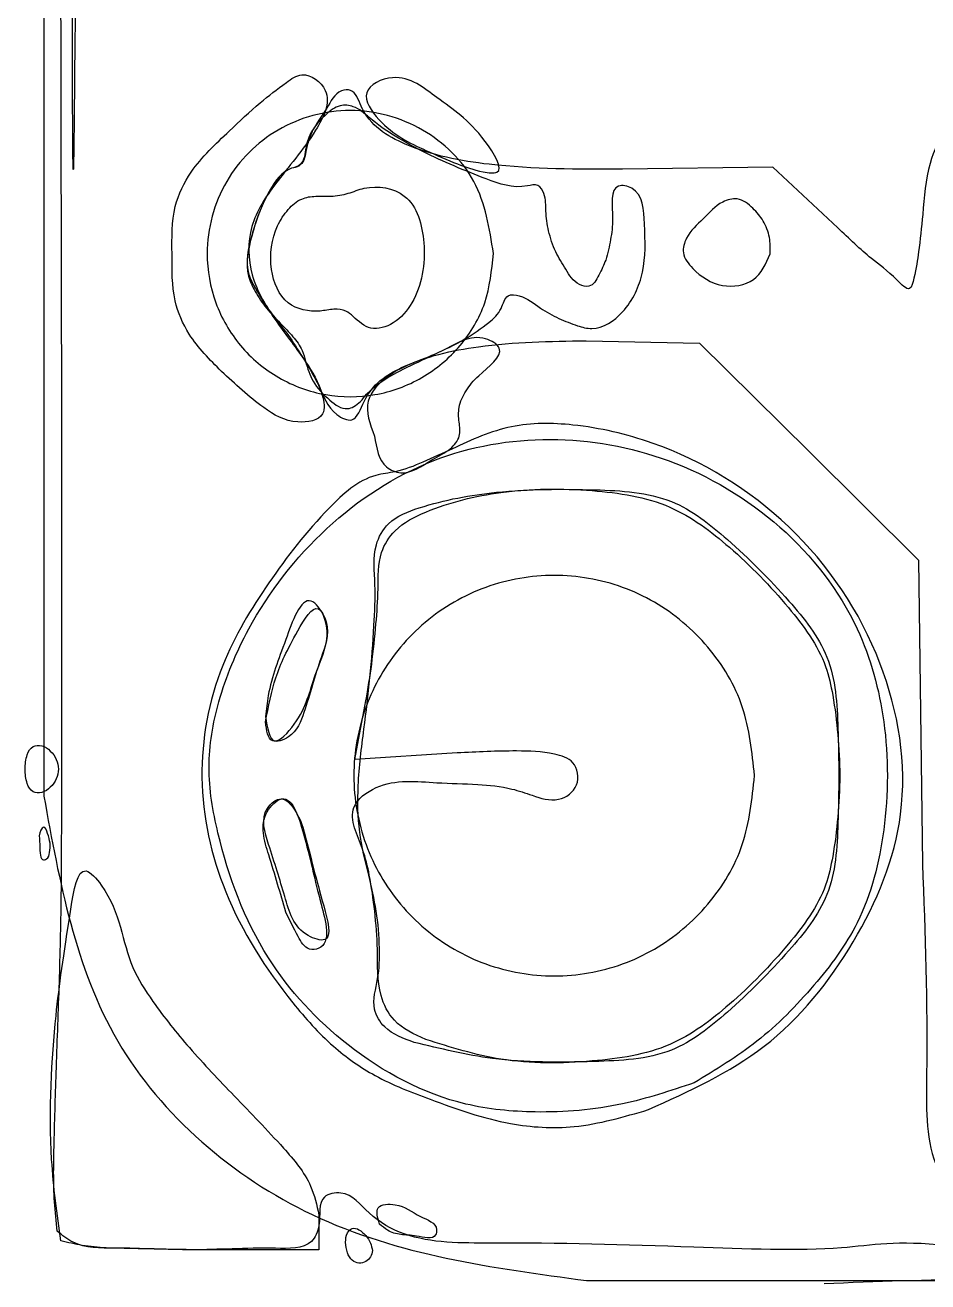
# Model space of a CAD drawing. Extents: x 15.9 to 97.5, y 243.5 to 291.3.
# Drawn here: x 25.08 to 30.8, y 253.99 to 261.96 of the extents above; entities that cross this region are included whole.
import ezdxf

# ---------------------------------------------------------------- set-up
doc = ezdxf.new("R2010")
doc.units = 0
for name, color, linetype in [('black', 7, 'CONTINUOUS'), ('blue', 7, 'CONTINUOUS'), ('drawing', 7, 'CONTINUOUS'), ('red', 7, 'CONTINUOUS')]:
    doc.layers.add(name, color=color, linetype=linetype)

msp = doc.modelspace()

# ---------------------------------------------------------------- linework, layer by layer
at = {"layer": 'black', "color": 7}
for points in [[(27.620162, 261.166888)], [(26.325289, 259.765565)], [(27.29631, 259.354624)], [(26.604477, 257.542216)], [(26.727156, 256.436109)], [(27.621026, 255.528794)], [(27.327761, 254.358638)], [(25.306253, 254.251603)]]:
    msp.add_lwpolyline(points, close=True, dxfattribs=at)
for points in [[(27.819584, 257.345509), (27.171675, 257.303929), (27.241525, 257.675714)], [(26.943143, 254.417325), (26.943143, 254.195163), (26.15292, 254.195163)]]:
    msp.add_lwpolyline(points, dxfattribs=at)
for points, knots in [([(25.375338, 266.768162), (25.375445, 267.803393), (25.375596, 269.268074), (25.382359, 273.256101), (25.407818, 270.442374), (25.40573, 268.549502), (25.405877, 265.053268), (25.40757, 263.157447), (25.382659, 260.306683), (25.375359, 264.268258), (25.375344, 265.73116), (25.375334, 266.768162)], [0, 0, 0, 0, 4.056818, 5.739729, 6.795162, 9.768744, 13.114645, 16.108518, 17.191824, 18.854854, 22.904088, 22.904088, 22.904088, 22.904088]), ([(26.325325, 259.765565), (26.251103, 259.839525), (26.122113, 259.96806), (26.00802, 260.232639), (26.01466, 260.511447), (26.005358, 260.795344), (26.141974, 261.072349), (26.353453, 261.26804), (26.555009, 261.461484), (26.706197, 261.575451), (26.852217, 261.680597), (27.053155, 261.530434), (26.893666, 261.223306), (26.688634, 260.995563), (26.487014, 260.69472), (26.496449, 260.357116), (26.665769, 260.081687), (26.850788, 259.848394), (26.960473, 259.665347), (26.994351, 259.462622), (26.769182, 259.422296), (26.556523, 259.550186), (26.41207, 259.684734), (26.325289, 259.765565)], [0, 0, 0, 0, 0.312153, 0.542486, 0.839296, 1.141653, 1.381114, 1.73662, 2.002552, 2.211776, 2.322096, 2.499817, 2.759595, 3.184067, 3.493375, 3.80044, 4.135508, 4.448336, 4.683973, 4.8034, 4.968097, 5.202877, 5.556161, 5.556161, 5.556161, 5.556161]), ([(27.620162, 261.166888), (27.517725, 261.214992), (27.361249, 261.288473), (27.184983, 261.547623), (27.468146, 261.683655), (27.73102, 261.459068), (27.931214, 261.346243), (28.141588, 261.007166), (27.945776, 261.034629), (27.809496, 261.083359), (27.688388, 261.136788), (27.620162, 261.166888)], [0, 0, 0, 0, 0.354673, 0.541777, 0.731459, 1.039532, 1.452466, 1.662216, 1.750278, 1.920081, 2.139154, 2.139154, 2.139154, 2.139154]), ([(27.29631, 259.354624), (27.26683, 259.431571), (27.212014, 259.574651), (27.422619, 259.795808), (27.695129, 259.857653), (27.93193, 260.023244), (28.155501, 259.890437), (27.962267, 259.756805), (27.876301, 259.649508), (27.824057, 259.544503), (27.830528, 259.445954), (27.846036, 259.349201), (27.769339, 259.258608), (27.636977, 259.199871), (27.503736, 259.094262), (27.32494, 259.169146), (27.307919, 259.279417), (27.29631, 259.354624)], [0, 0, 0, 0, 0.226552, 0.421262, 0.807002, 1.092714, 1.197763, 1.415775, 1.541148, 1.654649, 1.746944, 1.836344, 1.934584, 2.070165, 2.284224, 2.381711, 2.590805, 2.590805, 2.590805, 2.590805]), ([(27.241525, 257.675714), (27.254301, 257.753475), (27.280948, 257.915658), (27.305243, 258.153328), (27.321849, 258.387964), (27.314294, 258.599333), (27.430447, 258.783746), (27.700197, 258.918738), (28.123358, 259.021996), (28.649596, 259.025539), (29.169352, 258.947421), (29.57674, 258.639906), (29.905206, 258.3005), (30.144977, 257.980145), (30.207543, 257.690848), (30.236162, 257.459269), (30.249732, 257.200831), (30.236162, 256.942393), (30.207543, 256.710813), (30.144977, 256.42152), (29.905197, 256.10113), (29.576778, 255.761892), (29.169225, 255.453798), (28.650164, 255.378086), (28.121383, 255.37161), (27.7784, 255.479356), (27.621026, 255.528794)], [0, 0, 0, 0, 0.236445, 0.493146, 0.715051, 0.946461, 1.109686, 1.336474, 1.828651, 2.408769, 2.911663, 3.366627, 3.901856, 4.343287, 4.53116, 4.7822, 5.044156, 5.306112, 5.557152, 5.745025, 6.186456, 6.721685, 7.176649, 7.679568, 8.25955, 8.751308, 8.751308, 8.751308, 8.751308]), ([(26.604475, 257.542215), (26.623774, 257.639926), (26.665262, 257.849979), (26.764005, 258.040905), (26.923862, 258.323155), (27.024394, 258.122779), (26.935814, 257.908908), (26.872185, 257.660144), (26.793781, 257.452633), (26.623183, 257.3937), (26.61115, 257.489237), (26.604477, 257.542216)], [0, 0, 0, 0, 0.286737, 0.616413, 0.807455, 0.9028, 1.132821, 1.495968, 1.679993, 1.782693, 1.91054, 1.91054, 1.91054, 1.91054]), ([(27.621026, 255.528794), (27.547485, 255.561597), (27.417984, 255.619362), (27.306895, 255.842451), (27.320046, 256.084162), (27.299459, 256.33792), (27.26903, 256.553121), (27.219866, 256.763326), (27.100081, 256.990315), (27.366557, 257.189584), (27.649726, 257.153773), (27.935675, 257.149919), (28.141583, 257.130011), (28.304632, 257.073884), (28.455745, 257.023144), (28.604953, 257.128748), (28.574951, 257.301491), (28.396498, 257.353688), (28.152954, 257.362784), (27.945973, 257.352058), (27.819584, 257.345509)], [0, 0, 0, 0, 0.233967, 0.412006, 0.705714, 0.948559, 1.179188, 1.349403, 1.61944, 1.808591, 2.195, 2.453931, 2.67279, 2.80709, 2.977015, 3.122579, 3.265779, 3.394249, 3.634893, 4.012283, 4.012283, 4.012283, 4.012283]), ([(26.727154, 256.43611), (26.694463, 256.542385), (26.640107, 256.719085), (26.560381, 256.963389), (26.707737, 257.084551), (26.821329, 256.959236), (26.882842, 256.717598), (26.936254, 256.504019), (27.043747, 256.125095), (26.79057, 256.20578), (26.7539, 256.338973), (26.727156, 256.436109)], [0, 0, 0, 0, 0.344953, 0.573545, 0.6812, 0.784381, 0.992891, 1.427725, 1.641248, 1.748653, 2.037995, 2.037995, 2.037995, 2.037995]), ([(25.306253, 254.251607), (25.2829, 254.42122), (25.218492, 254.889021), (25.262897, 255.655603), (25.332547, 256.114573), (25.420788, 256.676949), (25.691317, 256.369519), (25.692473, 256.072817), (25.911456, 255.731596), (26.126915, 255.462679), (26.415204, 255.161015), (26.683877, 254.884305), (26.893094, 254.639158), (26.929127, 254.479446), (26.943143, 254.417325)], [0, 0, 0, 0, 0.518806, 1.430897, 2.112684, 2.374571, 2.506407, 3.065637, 3.315984, 3.688873, 4.107247, 4.561132, 4.857967, 5.046913, 5.046913, 5.046913, 5.046913]), ([(27.327758, 254.358646), (27.315463, 254.398881), (27.290136, 254.481764), (27.467898, 254.492342), (27.557109, 254.409389), (27.699469, 254.362246), (27.679576, 254.252596), (27.560385, 254.289944), (27.467762, 254.286442), (27.381453, 254.310267), (27.343592, 254.344376), (27.327761, 254.358638)], [0, 0, 0, 0, 0.102849, 0.211869, 0.388232, 0.520674, 0.554461, 0.675382, 0.775939, 0.864417, 0.927998, 0.927998, 0.927998, 0.927998]), ([(30.146032, 253.981956), (30.803908, 254.006773), (31.730299, 254.041719), (32.78594, 253.938062), (33.181909, 254.137877), (33.363037, 254.321208), (33.642982, 254.317459), (33.81497, 254.172639), (33.971978, 254.017077), (34.250637, 253.97893), (34.577335, 253.951582), (34.939445, 253.947323), (35.236168, 253.961039), (35.46538, 253.998864), (35.616235, 254.05216), (35.741666, 254.058725), (36.414899, 253.604364), (35.575377, 250.932053), (35.494282, 249.128975), (36.512544, 245.861154), (35.544597, 245.838879), (35.140633, 245.862682), (34.556479, 245.912918), (33.994254, 245.951605), (33.547683, 245.995327), (32.887774, 245.780716), (31.47318, 245.842207), (29.696807, 245.846508), (28.283236, 245.774866), (27.637551, 245.991917), (27.227218, 245.954958), (26.577173, 245.895891), (25.968561, 245.89052), (25.435858, 245.758259), (25.318914, 245.885952), (25.288607, 245.919046)], [0, 0, 0, 0, 1.99607, 2.810776, 3.056248, 3.306011, 3.55579, 3.804345, 3.966705, 4.205517, 4.609957, 4.966678, 5.286301, 5.502161, 5.658383, 5.769247, 5.860269, 8.012685, 11.889929, 14.010111, 14.21123, 14.655297, 15.247622, 15.956565, 16.36219, 16.566231, 18.020869, 20.522643, 21.977155, 22.172489, 22.54761, 23.191264, 24.116902, 24.487581, 24.617254, 24.617254, 24.617254, 24.617254]), ([(26.15292, 254.195163), (26.017845, 254.197722), (25.78131, 254.202204), (25.496284, 254.207776), (25.351682, 254.241126), (25.306253, 254.251603)], [0, 0, 0, 0, 0.405847, 0.710695, 0.85034, 0.85034, 0.85034, 0.85034])]:
    msp.add_open_spline(points, degree=3, knots=knots, dxfattribs=at)
at = {"layer": 'blue', "color": 7}
for points in [[(30.23219, 260.676167), (29.820673, 261.061093), (28.867057, 261.047893)], [(28.636476, 259.95934), (29.356143, 259.94499), (30.050325, 259.256449), (30.744507, 258.567907), (30.769987, 256.642218)], [(27.819584, 257.345509), (27.171675, 257.303929), (27.241525, 257.675714)]]:
    msp.add_lwpolyline(points, dxfattribs=at)
for points in [[(26.604477, 257.542216)], [(26.727156, 256.436109)], [(27.621026, 255.528794)], [(29.032076, 255.083763)], [(25.283857, 254.313288)]]:
    msp.add_lwpolyline(points, close=True, dxfattribs=at)
for points, knots in [([(25.28386, 254.313213), (25.277166, 254.374969), (25.257079, 254.560289), (25.265057, 254.907056), (25.277853, 255.371084), (25.298916, 255.889639), (25.310753, 256.386549), (25.317039, 258.396074), (25.302002, 263.273501), (25.299823, 269.876828), (25.317057, 275.001568), (25.30532, 277.464282), (25.29095, 278.54518), (25.290306, 279.861053), (25.22495, 281.196684), (25.356523, 281.988404), (25.212367, 282.695002), (25.610051, 282.685471), (25.998874, 282.663869), (26.35684, 282.620847), (26.568836, 282.595368)], [0, 0, 0, 0, 0.186229, 0.558845, 1.038183, 1.579802, 2.115458, 2.529285, 7.608242, 16.747611, 22.341288, 22.978214, 24.139357, 25.573342, 26.980393, 27.960979, 28.355142, 28.543638, 28.977384, 29.607323, 29.607323, 29.607323, 29.607323]), ([(32.733462, 262.758202), (32.656854, 262.904489), (32.515811, 263.173818), (31.995206, 263.04315), (31.895476, 262.669891), (31.913436, 262.409089), (31.931231, 262.262951), (31.963883, 262.153953), (32.005677, 262.048103), (31.888149, 261.972301), (31.73876, 261.958291), (31.538263, 261.882038), (31.333588, 261.747686), (31.123004, 261.555437), (30.923995, 261.346298), (30.794554, 261.064416), (30.7756, 260.792597), (30.749077, 260.538662), (30.727461, 260.402248), (30.692012, 260.257056), (30.566745, 260.392589), (30.430883, 260.486269), (30.304615, 260.606947), (30.23219, 260.676167)], [0, 0, 0, 0, 0.439852, 0.809817, 1.286861, 1.451102, 1.605752, 1.719238, 1.808998, 1.898524, 2.072531, 2.27634, 2.52712, 2.805073, 3.13074, 3.386567, 3.713984, 3.951611, 4.122732, 4.192683, 4.287405, 4.501723, 4.790008, 4.790008, 4.790008, 4.790008]), ([(28.867057, 261.047893), (28.585309, 261.047144), (28.120416, 261.045909), (27.537572, 261.157157), (27.23197, 261.3444), (27.17307, 261.557531), (27.04913, 261.545418), (27.00028, 261.435965), (26.926648, 261.33978), (26.880069, 261.246301), (26.861637, 261.167158), (26.853015, 261.106027), (26.81854, 261.062368), (26.717617, 261.048899), (26.600807, 260.877875), (26.518435, 260.655767), (26.467971, 260.422907), (26.545746, 260.282013), (26.606032, 260.18111), (26.688172, 260.07525), (26.777477, 259.956692), (26.860993, 259.82126), (26.95499, 259.662715), (27.002947, 259.508596), (27.177334, 259.426677), (27.243556, 259.660272), (27.51189, 259.835715), (28.013624, 259.950987), (28.409068, 259.95629), (28.636476, 259.95934)], [0, 0, 0, 0, 0.844364, 1.393228, 1.761477, 1.881272, 1.939613, 2.082944, 2.202286, 2.311912, 2.390764, 2.445763, 2.496009, 2.543359, 2.737987, 3.048381, 3.295494, 3.394366, 3.521275, 3.649825, 3.795283, 3.966495, 4.127024, 4.346645, 4.446017, 4.586695, 4.906538, 5.411372, 6.094577, 6.094577, 6.094577, 6.094577]), ([(29.032076, 255.083771), (29.289144, 255.200242), (29.81422, 255.438141), (30.36497, 256.124948), (30.721375, 256.978373), (30.558614, 257.969142), (29.980628, 258.826622), (29.224752, 259.291002), (28.599071, 259.436617), (28.154587, 259.442363), (27.847287, 259.302009), (27.609349, 259.191537), (27.448842, 259.126074), (27.222503, 259.10517), (26.93512, 258.841697), (26.62051, 258.436582), (26.281582, 257.878443), (26.151843, 257.183177), (26.319891, 256.420649), (26.674541, 255.869472), (27.012228, 255.488242), (27.309448, 255.278049), (27.695729, 255.130673), (28.110259, 254.982499), (28.591171, 254.954123), (28.876549, 255.038033), (29.032076, 255.083763)], [0, 0, 0, 0, 0.83588, 1.707333, 2.570803, 3.53631, 4.576963, 5.591615, 6.108331, 6.497419, 6.896873, 7.103485, 7.288084, 7.412918, 7.77408, 8.383443, 8.982912, 9.706575, 10.445826, 11.269213, 11.645115, 11.969083, 12.348933, 12.88136, 13.284668, 13.767722, 13.767722, 13.767722, 13.767722]), ([(27.241525, 257.675714), (27.254301, 257.753475), (27.280948, 257.915658), (27.305243, 258.153328), (27.321849, 258.387964), (27.314294, 258.599333), (27.430447, 258.783746), (27.700197, 258.918738), (28.123358, 259.021996), (28.649596, 259.025539), (29.169352, 258.947421), (29.57674, 258.639906), (29.905206, 258.3005), (30.144977, 257.980145), (30.207543, 257.690848), (30.236162, 257.459269), (30.249732, 257.200831), (30.236162, 256.942393), (30.207543, 256.710813), (30.144977, 256.42152), (29.905197, 256.10113), (29.576778, 255.761892), (29.169225, 255.453798), (28.650164, 255.378086), (28.121383, 255.37161), (27.7784, 255.479356), (27.621026, 255.528794)], [0, 0, 0, 0, 0.236445, 0.493146, 0.715051, 0.946461, 1.109686, 1.336474, 1.828651, 2.408769, 2.911663, 3.366627, 3.901856, 4.343287, 4.53116, 4.7822, 5.044156, 5.306112, 5.557152, 5.745025, 6.186456, 6.721685, 7.176649, 7.679568, 8.25955, 8.751308, 8.751308, 8.751308, 8.751308]), ([(26.604475, 257.542215), (26.623774, 257.639926), (26.665262, 257.849979), (26.764005, 258.040905), (26.923862, 258.323155), (27.024394, 258.122779), (26.935814, 257.908908), (26.872185, 257.660144), (26.793781, 257.452633), (26.623183, 257.3937), (26.61115, 257.489237), (26.604477, 257.542216)], [0, 0, 0, 0, 0.286737, 0.616413, 0.807455, 0.9028, 1.132821, 1.495968, 1.679993, 1.782693, 1.91054, 1.91054, 1.91054, 1.91054]), ([(27.621026, 255.528794), (27.547485, 255.561597), (27.417984, 255.619362), (27.306895, 255.842451), (27.320046, 256.084162), (27.299459, 256.33792), (27.26903, 256.553121), (27.219866, 256.763326), (27.100081, 256.990315), (27.366557, 257.189584), (27.649726, 257.153773), (27.935675, 257.149919), (28.141583, 257.130011), (28.304632, 257.073884), (28.455745, 257.023144), (28.604953, 257.128748), (28.574951, 257.301491), (28.396498, 257.353688), (28.152954, 257.362784), (27.945973, 257.352058), (27.819584, 257.345509)], [0, 0, 0, 0, 0.233967, 0.412006, 0.705714, 0.948559, 1.179188, 1.349403, 1.61944, 1.808591, 2.195, 2.453931, 2.67279, 2.80709, 2.977015, 3.122579, 3.265779, 3.394249, 3.634893, 4.012283, 4.012283, 4.012283, 4.012283]), ([(26.727154, 256.43611), (26.694463, 256.542385), (26.640107, 256.719085), (26.560381, 256.963389), (26.707737, 257.084551), (26.821329, 256.959236), (26.882842, 256.717598), (26.936254, 256.504019), (27.043747, 256.125095), (26.79057, 256.20578), (26.7539, 256.338973), (26.727156, 256.436109)], [0, 0, 0, 0, 0.344953, 0.573545, 0.6812, 0.784381, 0.992891, 1.427725, 1.641248, 1.748653, 2.037995, 2.037995, 2.037995, 2.037995]), ([(30.769987, 256.642218), (30.786139, 256.201834), (30.809179, 255.57361), (30.783422, 254.824458), (30.956265, 254.53956), (31.078733, 254.410947), (31.14085, 254.32836), (31.221266, 254.176848), (30.670086, 254.269488), (30.226034, 254.175625), (29.173766, 254.219798), (28.292276, 254.243992), (27.565925, 254.233597), (27.262375, 254.403459), (27.134262, 254.577583), (26.927856, 254.536975), (26.963073, 254.369518), (26.887407, 254.196269), (26.545047, 254.213291), (26.156415, 254.184012), (25.729241, 254.21082), (25.419305, 254.202757), (25.316118, 254.286961), (25.283857, 254.313288)], [0, 0, 0, 0, 1.336504, 1.906575, 2.16755, 2.313998, 2.431314, 2.496113, 2.751997, 3.418926, 4.353828, 5.641193, 6.193741, 6.453184, 6.671565, 6.779923, 6.962089, 7.075047, 7.306409, 7.838416, 8.323877, 8.593144, 8.715623, 8.715623, 8.715623, 8.715623]), ([(33.734048, 254.273068), (33.792854, 254.199593), (33.905301, 254.059096), (34.226978, 253.963203), (34.573973, 253.95581), (34.944457, 253.945993), (35.238287, 253.961097), (35.46577, 253.998945), (35.616237, 254.052075), (35.741666, 254.058644), (36.414901, 253.604278), (35.575375, 250.931975), (35.494282, 249.128892), (36.512544, 245.861071), (35.544597, 245.838796), (35.140633, 245.862599), (34.556479, 245.912835), (33.994254, 245.951522), (33.547683, 245.995244), (32.887774, 245.780633), (31.47318, 245.842124), (29.696807, 245.846425), (28.283236, 245.774783), (27.637551, 245.991834), (27.227218, 245.954875), (26.577173, 245.895809), (25.968561, 245.890438), (25.435858, 245.758177), (25.318914, 245.88587), (25.288607, 245.918964)], [0, 0, 0, 0, 0.275612, 0.527014, 0.969208, 1.321046, 1.637205, 1.851771, 2.007993, 2.118858, 2.209879, 4.362295, 8.239539, 10.359722, 10.560841, 11.004908, 11.597233, 12.306176, 12.711801, 12.915842, 14.37048, 16.872255, 18.326766, 18.5221, 18.897221, 19.540875, 20.466513, 20.837192, 20.966865, 20.966865, 20.966865, 20.966865])]:
    msp.add_open_spline(points, degree=3, knots=knots, dxfattribs=at)
at = {"layer": 'drawing', "color": 1}
for points in [[(25.199495, 276.34493), (25.199495, 257.071171)], [(28.64063, 254.000042), (84.088924, 254.000042)]]:
    msp.add_lwpolyline(points, dxfattribs=at)
for points in [[(28.049436, 260.512062)], [(29.704725, 257.201771)]]:
    msp.add_lwpolyline(points, close=True, dxfattribs=at)
for points, knots in [([(28.049436, 260.512062), (28.038595, 260.405977), (28.017068, 260.195325), (27.85005, 259.916945), (27.605509, 259.709976), (27.302691, 259.600208), (26.981364, 259.600205), (26.678977, 259.709985), (26.432715, 259.916911), (26.27209, 260.195448), (26.206166, 260.564362), (26.319918, 260.987454), (26.666757, 261.33408), (27.142887, 261.462738), (27.61412, 261.334149), (27.975358, 260.987184), (28.024497, 260.672018), (28.049436, 260.512062)], [0, 0, 0, 0, 0.316641, 0.62875, 0.945391, 1.262031, 1.57414, 1.890781, 2.207422, 2.519531, 2.836172, 3.3106, 3.770957, 4.245385, 4.719814, 5.180171, 5.654599, 5.654599, 5.654599, 5.654599]), ([(29.704725, 257.201771), (29.689551, 257.053289), (29.65942, 256.758451), (29.425656, 256.368818), (29.083385, 256.079136), (28.659546, 255.925498), (28.209806, 255.925498), (27.786562, 256.079136), (27.44192, 256.368818), (27.216962, 256.758451), (27.138418, 257.201771), (27.216962, 257.645091), (27.44192, 258.034724), (27.786562, 258.324406), (28.209806, 258.478044), (28.659546, 258.478044), (29.083385, 258.324406), (29.425656, 258.034724), (29.65942, 257.645091), (29.689551, 257.350253), (29.704725, 257.201771)], [0, 0, 0, 0, 0.443184, 0.880026, 1.323211, 1.766395, 2.203237, 2.646421, 3.089606, 3.526447, 3.969632, 4.412816, 4.849658, 5.292842, 5.736027, 6.172869, 6.616053, 7.059238, 7.496079, 7.939264, 7.939264, 7.939264, 7.939264]), ([(25.199495, 257.071171), (25.298267, 256.526935), (25.497715, 255.427966), (26.891848, 254.234581), (28.042539, 254.080255), (28.64063, 254.000042)], [0, 0, 0, 0, 1.621613, 3.274506, 5.063469, 5.063469, 5.063469, 5.063469])]:
    msp.add_open_spline(points, degree=3, knots=knots, dxfattribs=at)
at = {"layer": 'red', "color": 7}
for points in [[(29.804748, 260.510249)], [(27.159726, 260.113872)], [(27.243806, 259.620807)], [(26.604475, 257.577493)], [(25.292138, 257.243163)], [(25.222998, 256.835707)], [(26.733417, 256.336453)], [(27.547534, 255.51069)], [(29.321246, 255.253685)], [(27.281808, 254.190141)]]:
    msp.add_lwpolyline(points, close=True, dxfattribs=at)
for points, knots in [([(27.243806, 259.620836), (27.269727, 259.644424), (27.339911, 259.70829), (27.488996, 259.786699), (27.67445, 259.872511), (27.861757, 259.961054), (28.00632, 260.059663), (28.102592, 260.147696), (28.125418, 260.258898), (28.250186, 260.245434), (28.337864, 260.166649), (28.461929, 260.100616), (28.570157, 260.056419), (28.716771, 260.017416), (28.903732, 260.145853), (29.019026, 260.402338), (29.009225, 260.664574), (28.998457, 260.920045), (28.780491, 260.966263), (28.813825, 260.745677), (28.794357, 260.604892), (28.767995, 260.47687), (28.722955, 260.382244), (28.671731, 260.291084), (28.564958, 260.318235), (28.508239, 260.413546), (28.438177, 260.525015), (28.396847, 260.651235), (28.378826, 260.777378), (28.384072, 260.876142), (28.336133, 260.960063), (28.19167, 260.916601), (27.947942, 261.004149), (27.608784, 261.146167), (27.331744, 261.307729), (27.178928, 261.449547), (27.066687, 261.459148), (26.987562, 261.396935), (26.920533, 261.326464), (26.873513, 261.25014), (26.857988, 261.174941), (26.852053, 261.11259), (26.819373, 261.063846), (26.718567, 261.047172), (26.600502, 260.881577), (26.519295, 260.652338), (26.466798, 260.415408), (26.540946, 260.264294), (26.607705, 260.163835), (26.695503, 260.073796), (26.777203, 259.990896), (26.837287, 259.91002), (26.86319, 259.809094), (26.900848, 259.688881), (26.997339, 259.591209), (27.096955, 259.515917), (27.169184, 259.541481), (27.20968, 259.574228), (27.232089, 259.604815), (27.243806, 259.620807)], [0, 0, 0, 0, 0.104854, 0.283906, 0.500831, 0.719483, 0.904579, 1.021771, 1.113317, 1.1834, 1.338416, 1.472949, 1.599205, 1.692606, 1.913146, 2.195895, 2.501866, 2.742194, 2.82614, 3.035091, 3.170332, 3.303272, 3.408347, 3.50318, 3.564958, 3.69513, 3.822677, 3.962652, 4.089374, 4.200517, 4.265789, 4.332347, 4.597371, 5.033576, 5.436896, 5.559148, 5.642222, 5.749446, 5.844619, 5.937208, 6.012668, 6.072663, 6.125316, 6.17279, 6.365135, 6.675216, 6.935924, 7.041129, 7.170022, 7.297864, 7.416489, 7.521056, 7.593289, 7.728069, 7.888883, 8.012842, 8.054164, 8.108241, 8.167497, 8.167497, 8.167497, 8.167497]), ([(27.159726, 260.113881), (27.145116, 260.126299), (27.110823, 260.155448), (27.032884, 260.163455), (26.913595, 260.135165), (26.714968, 260.175644), (26.61777, 260.426699), (26.647787, 260.646772), (26.740571, 260.791192), (26.824703, 260.865079), (26.925037, 260.879505), (27.02395, 260.872458), (27.12927, 260.889714), (27.274244, 260.9535), (27.542898, 260.907646), (27.636118, 260.552467), (27.58793, 260.25241), (27.433915, 260.06674), (27.268249, 260.014567), (27.194975, 260.081617), (27.159726, 260.113872)], [0, 0, 0, 0, 0.056584, 0.132824, 0.221584, 0.429446, 0.666505, 0.945306, 1.069584, 1.177549, 1.267788, 1.364118, 1.476272, 1.582337, 1.841025, 2.161945, 2.549192, 2.724252, 2.869285, 3.00373, 3.00373, 3.00373, 3.00373]), ([(29.804746, 260.510241), (29.804966, 260.545313), (29.805419, 260.617687), (29.764894, 260.720065), (29.695764, 260.803977), (29.605426, 260.874406), (29.474391, 260.838133), (29.382903, 260.730093), (29.274784, 260.638673), (29.238759, 260.507407), (29.333426, 260.385509), (29.485938, 260.287371), (29.720216, 260.320181), (29.776751, 260.447299), (29.804748, 260.510249)], [0, 0, 0, 0, 0.104625, 0.215897, 0.319647, 0.434968, 0.529086, 0.691826, 0.854567, 0.948685, 1.064007, 1.281432, 1.480145, 1.675085, 1.675085, 1.675085, 1.675085]), ([(29.321246, 255.253685), (29.458194, 255.336545), (29.740201, 255.507173), (30.084405, 255.858919), (30.407466, 256.291456), (30.553377, 256.881007), (30.556469, 257.522186), (30.301319, 258.470849), (29.257885, 259.370556), (27.564942, 259.386461), (26.621809, 258.472819), (26.30029, 257.701824), (26.221872, 257.254306), (26.319847, 256.693488), (26.559156, 256.048733), (27.122006, 255.443091), (27.738275, 255.11176), (28.351963, 255.054082), (28.845343, 255.094691), (29.171429, 255.203633), (29.321246, 255.253685)], [0, 0, 0, 0, 0.478297, 0.984924, 1.467335, 2.078999, 2.765506, 3.377171, 4.982021, 6.468214, 8.054246, 8.553506, 8.973412, 9.393709, 10.247184, 10.99563, 11.831325, 12.273889, 12.829913, 13.302493, 13.302493, 13.302493, 13.302493]), ([(27.54753, 255.510694), (27.479374, 255.534807), (27.36945, 255.573698), (27.26844, 255.739574), (27.32526, 255.914762), (27.330403, 256.121418), (27.312481, 256.342939), (27.255524, 256.58579), (27.190446, 256.847641), (27.185902, 257.161331), (27.226854, 257.487088), (27.270076, 257.824202), (27.291614, 258.130424), (27.305903, 258.409452), (27.277778, 258.636679), (27.385795, 258.831252), (27.670538, 258.938751), (28.108647, 259.019172), (28.644767, 259.021012), (29.176685, 258.992303), (29.573196, 258.675561), (29.89898, 258.348791), (30.210871, 257.962214), (30.240706, 257.4481), (30.240706, 256.953551), (30.210872, 256.439454), (29.898978, 256.052808), (29.573203, 255.726339), (29.174276, 255.406706), (28.63257, 255.384924), (28.086204, 255.379071), (27.712339, 255.470422), (27.547534, 255.51069)], [0, 0, 0, 0, 0.211017, 0.340334, 0.535093, 0.728148, 0.96481, 1.1976, 1.476431, 1.771486, 2.131647, 2.461233, 2.791261, 3.050922, 3.303266, 3.457816, 3.676873, 4.176803, 4.802424, 5.291532, 5.720494, 6.272181, 6.701143, 7.158385, 7.760889, 8.218132, 8.647094, 9.198781, 9.627742, 10.125709, 10.767916, 11.274175, 11.274175, 11.274175, 11.274175]), ([(26.604475, 257.577493), (26.609241, 257.621578), (26.620468, 257.72543), (26.668592, 257.894649), (26.738074, 258.071177), (26.849155, 258.400588), (27.05262, 258.12363), (26.899697, 257.840623), (26.859972, 257.593112), (26.63931, 257.357635), (26.616092, 257.504177), (26.604475, 257.577493)], [0, 0, 0, 0, 0.133681, 0.314916, 0.506266, 0.798302, 0.925119, 1.301736, 1.639492, 1.803452, 1.967615, 1.967615, 1.967615, 1.967615]), ([(25.292138, 257.243163), (25.288962, 257.264378), (25.282508, 257.307488), (25.242335, 257.359668), (25.191775, 257.397149), (25.122627, 257.394451), (25.084866, 257.325429), (25.077867, 257.243163), (25.084868, 257.160897), (25.122629, 257.091877), (25.191776, 257.089177), (25.242339, 257.126655), (25.282509, 257.178838), (25.288962, 257.221949), (25.292138, 257.243163)], [0, 0, 0, 0, 0.063379, 0.128794, 0.191614, 0.247245, 0.310844, 0.403405, 0.495965, 0.559565, 0.615192, 0.678015, 0.743431, 0.806809, 0.806809, 0.806809, 0.806809]), ([(26.733418, 256.336453), (26.698832, 256.454544), (26.639269, 256.657917), (26.552359, 256.929147), (26.761681, 257.132429), (26.886825, 256.696002), (26.923449, 256.496893), (27.03273, 256.113158), (26.860837, 256.091946), (26.797476, 256.205637), (26.757952, 256.286349), (26.733417, 256.336453)], [0, 0, 0, 0, 0.378499, 0.651845, 0.774545, 1.058109, 1.493955, 1.774963, 1.833179, 1.939614, 2.113844, 2.113844, 2.113844, 2.113844]), ([(25.222978, 256.835704), (25.216123, 256.856218), (25.205512, 256.887976), (25.165501, 256.841262), (25.17391, 256.782163), (25.172675, 256.72573), (25.180745, 256.663895), (25.227669, 256.672274), (25.238217, 256.720138), (25.241897, 256.774844), (25.229515, 256.81472), (25.222998, 256.835707)], [0, 0, 0, 0, 0.045713, 0.070772, 0.143444, 0.218261, 0.261264, 0.286371, 0.331839, 0.390189, 0.455024, 0.455024, 0.455024, 0.455024]), ([(27.281808, 254.190141), (27.27902, 254.206315), (27.273007, 254.241197), (27.240563, 254.28616), (27.204515, 254.322912), (27.152642, 254.339093), (27.115548, 254.297288), (27.10981, 254.239917), (27.119195, 254.178671), (27.147787, 254.126815), (27.196253, 254.104864), (27.240598, 254.118197), (27.274558, 254.147804), (27.279391, 254.176028), (27.281808, 254.190141)], [0, 0, 0, 0, 0.048704, 0.105042, 0.161684, 0.205127, 0.246898, 0.307326, 0.374819, 0.431158, 0.477484, 0.521508, 0.563275, 0.60505, 0.60505, 0.60505, 0.60505])]:
    msp.add_open_spline(points, degree=3, knots=knots, dxfattribs=at)

doc.saveas('drawing.dxf')
